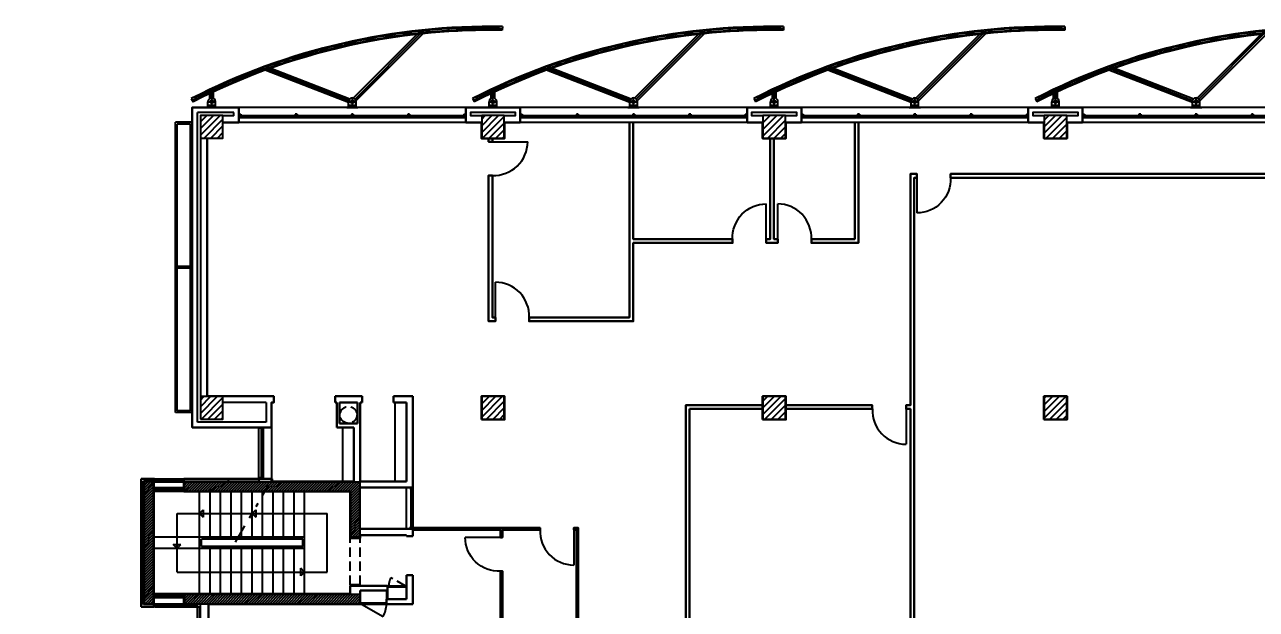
# Model space of a CAD drawing. Extents: x 21.2 to 81.9, y 10.7 to 70.
# Drawn here: x 24.04 to 56.88, y 54.36 to 69.97 of the extents above; entities that cross this region are included whole.
import ezdxf

# ---------------------------------------------------------------- set-up
doc = ezdxf.new("R2010")
doc.units = 0
doc.header["$MEASUREMENT"] = 0
for name, pattern in [('Dash', [200, 100, -100]), ('Default', [0]), ('Divide', [1.25, 0.5, -0.25, 0, -0.25, 0, -0.25]), ('Hidden', [0.375, 0.25, -0.125]), ('Solid', [0])]:
    doc.linetypes.add(name, pattern=pattern)
for name, color, linetype in [('1F', 15, 'Continuous'), ('1FIN', 15, 'Continuous'), ('2F', 7, 'Continuous'), ('2FIN', 7, 'Continuous'), ('Border', 5, 'Continuous'), ('CAI', 52, 'Continuous'), ('CAIX', 52, 'Continuous'), ('Doors', 142, 'Continuous'), ('Equipment', 92, 'Default'), ('ESTR', 92, 'Continuous'), ('FAC', 142, 'Continuous'), ('FACH', 142, 'Continuous'), ('Hatch', 15, 'Continuous'), ('Pillars', 30, 'Continuous'), ('Title Block', 7, 'Continuous')]:
    doc.layers.add(name, color=color, linetype=linetype)
doc.layers.add('Interior Walls', color=7, linetype='Continuous', lineweight=30)
doc.layers.add('Partitions', color=7, linetype='Continuous', lineweight=30)
doc.layers.add('Viewports', color=7, linetype='Solid', plot=False)

# ---------------------------------------------------------------- blocks, each defined once
blk = doc.blocks.new('Door 1')
blk.add_line((0, 0), (0, 0.941))
blk.add_arc((0, 0.041), 0.9, 357.3627, 90)
blk = doc.blocks.new('BR 5')
at = {"color": 0}
for p, q in [((1.82, 2.046), (0.026, 0.247)), ((1.836, 1.991), (0.071, 0.221)), ((1.891, 1.975), (0.097, 0.176)), ((1.776, 2.03), (1.782, 1.98)), ((1.776, 2.03), (1.782, 1.98)), ((1.781, 2.035), (1.787, 1.98)), ((1.781, 2.035), (1.787, 1.98)), ((1.82, 2.046), (1.891, 1.975)), ((1.88, 2.046), (1.886, 1.991)), ((1.886, 2.041), (1.891, 1.991)), ((2.535, 2.051), (2.535, 2.046)), ((2.535, 2.051), (2.535, 2.046)), ((2.557, 2.098), (2.559, 2.053)), ((2.557, 2.098), (2.559, 2.053)), ((2.562, 2.098), (2.565, 2.048)), ((2.562, 2.098), (2.565, 2.048)), ((3.203, 2.082), (3.203, 2.077)), ((3.203, 2.082), (3.203, 2.077)), ((3.227, 2.128), (3.228, 2.083)), ((3.227, 2.128), (3.228, 2.083)), ((3.232, 2.128), (3.233, 2.078)), ((3.232, 2.128), (3.233, 2.078)), ((3.895, 2.133), (3.894, 2.083)), ((3.895, 2.133), (3.894, 2.083)), ((3.9, 2.138), (3.899, 2.083)), ((3.9, 2.138), (3.899, 2.083)), ((4, 2.156), (3.998, 2.056)), ((-0.314, 1.67), (-0.303, 1.622)), ((-0.31, 1.676), (-0.298, 1.623)), ((-0.213, 1.699), (-0.2, 1.645)), ((-0.213, 1.699), (-0.2, 1.645)), ((-0.207, 1.695), (-0.195, 1.647)), ((-0.207, 1.695), (-0.195, 1.647)), ((0.436, 1.784), (0.437, 1.779)), ((0.436, 1.784), (0.437, 1.779)), ((0.452, 1.833), (0.461, 1.788)), ((0.452, 1.833), (0.461, 1.788)), ((0.457, 1.833), (0.467, 1.784)), ((0.457, 1.833), (0.467, 1.784)), ((1.096, 1.896), (1.096, 1.891)), ((1.096, 1.896), (1.096, 1.891)), ((1.114, 1.944), (1.12, 1.899)), ((1.114, 1.944), (1.12, 1.899)), ((1.119, 1.945), (1.126, 1.895)), ((1.119, 1.945), (1.126, 1.895)), ((-1.604, 1.315), (-1.591, 1.272)), ((-1.599, 1.316), (-1.584, 1.268)), ((-0.973, 1.455), (-0.972, 1.45)), ((-0.961, 1.505), (-0.949, 1.462)), ((-0.956, 1.507), (-0.943, 1.458)), ((-2.345, 1.061), (-2.328, 1.014)), ((-2.342, 1.067), (-2.323, 1.016)), ((-2.342, 1.067), (-2.323, 1.016)), ((-2.287, 1.094), (-2.323, 1.001)), ((-2.323, 1.001), (-0.1, 0.135)), ((-2.287, 1.094), (-0.063, 0.228)), ((-2.278, 1.037), (-0.093, 0.186)), ((-2.248, 1.101), (-2.229, 1.05)), ((-2.242, 1.098), (-2.225, 1.051)), ((-1.614, 1.264), (-1.613, 1.259)), ((-2.974, 0.767), (-2.972, 0.763)), ((-2.968, 0.819), (-2.951, 0.777)), ((-2.963, 0.821), (-2.944, 0.774)), ((-3.8, 0.237), (-3.8, 0.367)), ((-3.75, 0.25), (-3.75, 0.391)), ((-3.7, 0.237), (-3.7, 0.414)), ((-3.587, 0.5), (-3.585, 0.495)), ((-3.583, 0.551), (-3.564, 0.51)), ((-3.578, 0.553), (-3.557, 0.508)), ((-4.295, 0.234), (-4.249, 0.145)), ((-4.196, 0.262), (-4.171, 0.213)), ((-4.19, 0.26), (-4.167, 0.215)), ((-3.85, 0), (-3.85, 0.15)), ((-3.65, 0.05), (-3.85, 0.05)), ((-3.825, 0.15), (-3.675, 0.15)), ((-3.75, -0.008), (-3.75, 0.308)), ((-3.75, 0.05), (-3.75, 0.233)), ((-3.65, 0), (-3.65, 0.15)), ((-0.1, 0), (-0.1, 0.15)), ((0.1, 0.05), (-0.1, 0.05)), ((-0.075, 0.15), (0.075, 0.15)), ((0, 0.05), (0, 0.233)), ((0.1, 0), (0.1, 0.15))]:
    blk.add_line(p, q, dxfattribs=at)
at = {"color": 0, "linetype": 'Continuous'}
blk.add_line((-0.15, 0), (0.15, 0), dxfattribs=at)
at = {"color": 0}
for centre, radius in [((1.836, 1.991), 0.02), ((1.836, 1.991), 0.015), ((3.949, 2.087), 0.02), ((3.949, 2.087), 0.015), ((-0.25, 1.639), 0.02), ((-0.25, 1.639), 0.015), ((-2.278, 1.037), 0.025), ((-2.278, 1.037), 0.015), ((-4.218, 0.195), 0.02), ((-4.218, 0.195), 0.015), ((-3.75, 0.15), 0.04), ((-3.75, 0.15), 0.03), ((0, 0.15), 0.04), ((0, 0.15), 0.03)]:
    blk.add_circle(centre, radius, dxfattribs=at)
at = {"color": 0, "linetype": 'Continuous'}
for radius, start, end in [(17.5, 88.9663, 117.1249), (17.4, 88.9654, 101.4942), (17.4, 101.4942, 117.1258)]:
    blk.add_arc((3.684, -15.341), radius, start, end, dxfattribs=at)
at = {"color": 0, "linetype": 'Dash'}
for radius, start, end in [(17.48, 96.2517, 102.8817), (17.48, 96.2517, 102.8817), (17.475, 96.2682, 102.8653), (17.475, 96.2682, 102.8653), (17.48, 89.2939, 95.924), (17.48, 89.2939, 95.924), (17.475, 89.3104, 95.9076), (17.475, 89.3104, 95.9076), (17.43, 93.7001, 93.7823), (17.43, 93.7001, 93.7823), (17.425, 93.6837, 93.7823), (17.425, 93.6837, 93.7823), (17.43, 91.5011, 91.5833), (17.43, 91.5011, 91.5833), (17.425, 91.4846, 91.5833), (17.425, 91.4846, 91.5833), (17.48, 103.2095, 109.8396), (17.475, 103.226, 109.8231), (17.43, 100.6579, 100.74), (17.43, 100.6579, 100.74), (17.425, 100.6414, 100.7401), (17.425, 100.6414, 100.7401), (17.43, 98.4588, 98.541), (17.43, 98.4588, 98.541), (17.425, 98.4424, 98.5411), (17.425, 98.4424, 98.5411), (17.43, 105.4166, 105.4988), (17.425, 105.4002, 105.4988), (17.48, 110.1673, 116.7973), (17.475, 110.1838, 116.7809), (17.43, 107.6156, 107.6978), (17.425, 107.5992, 107.6978), (17.43, 112.3744, 112.4565), (17.425, 112.3579, 112.4566), (17.43, 114.5734, 114.6556), (17.425, 114.5569, 114.6556)]:
    blk.add_arc((3.684, -15.341), radius, start, end, dxfattribs=at)
at = {"color": 0}
for centre, radius, start, end in [((3.684, -15.341), 17.425, 96.2523, 102.8813), ((3.684, -15.341), 17.425, 96.2523, 102.8813), ((3.684, -15.341), 17.425, 89.2945, 95.9235), ((3.684, -15.341), 17.425, 103.2101, 109.839), ((3.684, -15.341), 17.425, 110.1678, 116.7968), ((-3.75, 0.15), 0.1, 0, 180), ((0, 0.15), 0.1, 0, 180)]:
    blk.add_arc(centre, radius, start, end, dxfattribs=at)
blk = doc.blocks.new('J1')
at = {"layer": '2F', "linetype": 'Continuous'}
for p, q in [((6.05, 0.4), (0, 0.4)), ((6.05, 0), (0, 0))]:
    blk.add_line(p, q, dxfattribs=at)
at = {"layer": 'CAI'}
for p, q in [((0, 0.22), (0.05, 0.22)), ((0, 0.12), (0, 0.22)), ((2.925, 0.17), (2.925, 0.12)), ((3, 0.22), (3, 0.12)), ((3.05, 0.22), (3.05, 0.12)), ((3.125, 0.17), (3.125, 0.12)), ((6.05, 0.22), (6.05, 0.12))]:
    blk.add_line(p, q, dxfattribs=at)
at = {"layer": 'CAI', "linetype": 'Continuous'}
for p, q in [((6.05, 0.12), (0, 0.12)), ((0.05, 0.22), (0.05, 0.12)), ((1.5, 0.17), (0.05, 0.17)), ((0.15, 0.17), (0.15, 0.12)), ((1.425, 0.12), (1.425, 0.17)), ((1.55, 0.22), (1.5, 0.22)), ((1.5, 0.22), (1.5, 0.12)), ((1.55, 0.12), (1.5, 0.12)), ((1.55, 0.22), (1.55, 0.12)), ((3, 0.17), (1.55, 0.17)), ((1.625, 0.17), (1.625, 0.12)), ((3.05, 0.22), (3, 0.22)), ((4.5, 0.17), (3.05, 0.17)), ((4.425, 0.17), (4.425, 0.12)), ((4.55, 0.22), (4.5, 0.22)), ((4.5, 0.22), (4.5, 0.12)), ((4.55, 0.22), (4.55, 0.12)), ((6, 0.17), (4.55, 0.17)), ((4.625, 0.12), (4.625, 0.17)), ((5.9, 0.17), (5.9, 0.12)), ((6, 0.22), (6.05, 0.22)), ((6, 0.22), (6, 0.12))]:
    blk.add_line(p, q, dxfattribs=at)
at = {"layer": 'CAI', "color": 15}
for p, q in [((0.15, 0.145), (1.425, 0.145)), ((2.925, 0.145), (1.625, 0.145)), ((3.125, 0.145), (4.425, 0.145)), ((5.9, 0.145), (4.625, 0.145))]:
    blk.add_line(p, q, dxfattribs=at)
blk = doc.blocks.new('P2')
at = {"layer": 'Hatch'}
h = blk.add_hatch(dxfattribs=at)
h.set_pattern_fill('ANSI31', color=256, style=0)
h.set_pattern_definition([(45, (-41.75321, -29.09718), (-0.08838835, 0.08838835), [])])
h.paths.add_polyline_path([(-0.3, 0.3), (-0.3, -0.3), (0.3, -0.3), (0.3, 0.3)])
at = {"layer": 'Pillars'}
blk.add_lwpolyline([(-0.3, -0.3), (0.3, -0.3), (0.3, 0.3), (-0.3, 0.3)], close=True, dxfattribs=at)
blk = doc.blocks.new('P1')
at = {"layer": '1F'}
blk.add_lwpolyline([(-0.3, 0.29), (-0.595, 0.29), (-0.595, 0.39), (0.595, 0.39), (0.595, 0.29), (0.3, 0.29)], dxfattribs=at)
at = {"layer": 'Partitions'}
blk.add_lwpolyline([(-0.725, 0.12), (-0.31, 0.12), (-0.31, -0.31), (0.31, -0.31), (0.31, 0.12), (0.725, 0.12), (0.725, 0.52), (-0.725, 0.52)], close=True, dxfattribs=at)
at = {"layer": 'Interior Walls'}
blk.add_blockref('P2', (0, 0), dxfattribs=at)
blk = doc.blocks.new('*X6')
at = {"color": 0}
for p, q in [((-23.478, 11.24), (-23.253, 11.466)), ((-23.478, 11.311), (-23.323, 11.466)), ((-23.478, 11.382), (-23.394, 11.466)), ((-23.478, 11.453), (-23.465, 11.466)), ((-23.432, 11.216), (-23.182, 11.466)), ((-23.361, 11.216), (-23.111, 11.466)), ((-23.291, 11.216), (-23.041, 11.466)), ((-23.22, 11.216), (-22.97, 11.466)), ((-23.149, 11.216), (-22.899, 11.466)), ((-23.078, 11.216), (-22.828, 11.466)), ((-23.008, 11.216), (-22.758, 11.466)), ((-22.937, 11.216), (-22.748, 11.405)), ((-22.866, 11.216), (-22.748, 11.334)), ((-22.796, 11.216), (-22.748, 11.264)), ((-22.748, 11.264), (-22.546, 11.466)), ((-22.748, 11.334), (-22.616, 11.466)), ((-22.748, 11.405), (-22.687, 11.466)), ((-22.725, 11.216), (-22.475, 11.466)), ((-22.654, 11.216), (-22.404, 11.466)), ((-22.583, 11.216), (-22.333, 11.466)), ((-22.513, 11.216), (-22.263, 11.466)), ((-22.442, 11.216), (-22.192, 11.466)), ((-22.371, 11.216), (-22.121, 11.466)), ((-22.301, 11.216), (-22.051, 11.466)), ((-22.23, 11.216), (-21.98, 11.466)), ((-22.159, 11.216), (-21.909, 11.466)), ((-22.088, 11.216), (-21.838, 11.466)), ((-22.018, 11.216), (-21.768, 11.466)), ((-21.947, 11.216), (-21.697, 11.466)), ((-21.876, 11.216), (-21.626, 11.466)), ((-21.806, 11.216), (-21.556, 11.466)), ((-21.735, 11.216), (-21.485, 11.466)), ((-21.664, 11.216), (-21.414, 11.466)), ((-21.594, 11.216), (-21.344, 11.466)), ((-21.523, 11.216), (-21.273, 11.466)), ((-21.452, 11.216), (-21.202, 11.466)), ((-21.381, 11.216), (-21.131, 11.466)), ((-21.311, 11.216), (-21.061, 11.466)), ((-21.24, 11.216), (-20.99, 11.466)), ((-21.169, 11.216), (-20.919, 11.466)), ((-21.099, 11.216), (-20.849, 11.466)), ((-21.028, 11.216), (-20.778, 11.466)), ((-20.957, 11.216), (-20.707, 11.466)), ((-20.886, 11.216), (-20.636, 11.466)), ((-20.816, 11.216), (-20.566, 11.466)), ((-20.745, 11.216), (-20.495, 11.466)), ((-20.674, 11.216), (-20.424, 11.466)), ((-20.604, 11.216), (-20.354, 11.466)), ((-20.533, 11.216), (-20.283, 11.466)), ((-20.462, 11.216), (-20.212, 11.466)), ((-20.391, 11.216), (-20.141, 11.466)), ((-20.321, 11.216), (-20.071, 11.466)), ((-20.25, 11.216), (-20, 11.466)), ((-20.179, 11.216), (-19.929, 11.466)), ((-20.109, 11.216), (-19.859, 11.466)), ((-20.038, 11.216), (-19.788, 11.466)), ((-19.967, 11.216), (-19.717, 11.466)), ((-19.896, 11.216), (-19.646, 11.466)), ((-19.826, 11.216), (-19.576, 11.466)), ((-19.755, 11.216), (-19.505, 11.466)), ((-19.684, 11.216), (-19.434, 11.466)), ((-19.614, 11.216), (-19.364, 11.466)), ((-19.543, 11.216), (-19.293, 11.466)), ((-19.472, 11.216), (-19.222, 11.466)), ((-19.401, 11.216), (-19.151, 11.466)), ((-19.331, 11.216), (-19.081, 11.466)), ((-19.26, 11.216), (-19.01, 11.466)), ((-19.189, 11.216), (-18.939, 11.466)), ((-19.119, 11.216), (-18.869, 11.466)), ((-19.048, 11.216), (-18.798, 11.466)), ((-19.048, 11.145), (-18.798, 11.395)), ((-19.048, 11.074), (-18.798, 11.324)), ((-19.048, 11.004), (-18.798, 11.254)), ((-19.048, 10.933), (-18.798, 11.183)), ((-19.048, 10.862), (-18.798, 11.112)), ((-19.048, 10.791), (-18.798, 11.041)), ((-19.048, 10.721), (-18.798, 10.971)), ((-19.048, 10.65), (-18.798, 10.9)), ((-19.048, 10.579), (-18.798, 10.829)), ((-19.048, 10.509), (-18.798, 10.759)), ((-19.048, 10.438), (-18.798, 10.688)), ((-19.048, 10.367), (-18.798, 10.617)), ((-19.048, 10.296), (-18.798, 10.546)), ((-19.048, 10.226), (-18.798, 10.476)), ((-19.048, 10.155), (-18.798, 10.405)), ((-19.048, 10.084), (-18.798, 10.334)), ((-19.048, 10.014), (-18.798, 10.264)), ((-18.995, 9.996), (-18.798, 10.193)), ((-18.924, 9.996), (-18.798, 10.122)), ((-18.854, 9.996), (-18.798, 10.052))]:
    blk.add_line(p, q, dxfattribs=at)
blk = doc.blocks.new('*X7')
at = {"color": 0}
for p, q in [((-23.478, 8.271), (-23.283, 8.466)), ((-23.478, 8.341), (-23.354, 8.466)), ((-23.478, 8.412), (-23.424, 8.466)), ((-23.462, 8.216), (-23.212, 8.466)), ((-23.391, 8.216), (-23.141, 8.466)), ((-23.321, 8.216), (-23.071, 8.466)), ((-23.25, 8.216), (-23, 8.466)), ((-23.179, 8.216), (-22.929, 8.466)), ((-23.109, 8.216), (-22.859, 8.466)), ((-23.038, 8.216), (-22.788, 8.466)), ((-22.967, 8.216), (-22.748, 8.435)), ((-22.896, 8.216), (-22.748, 8.364)), ((-22.826, 8.216), (-22.748, 8.294)), ((-22.755, 8.216), (-22.748, 8.223)), ((-22.748, 8.223), (-22.505, 8.466)), ((-22.748, 8.294), (-22.576, 8.466)), ((-22.748, 8.364), (-22.646, 8.466)), ((-22.748, 8.435), (-22.717, 8.466)), ((-22.684, 8.216), (-22.434, 8.466)), ((-22.614, 8.216), (-22.364, 8.466)), ((-22.543, 8.216), (-22.293, 8.466)), ((-22.472, 8.216), (-22.222, 8.466)), ((-22.401, 8.216), (-22.151, 8.466)), ((-22.331, 8.216), (-22.081, 8.466)), ((-22.26, 8.216), (-22.01, 8.466)), ((-22.189, 8.216), (-21.939, 8.466)), ((-22.119, 8.216), (-21.869, 8.466)), ((-22.048, 8.216), (-21.798, 8.466)), ((-21.977, 8.216), (-21.727, 8.466)), ((-21.906, 8.216), (-21.656, 8.466)), ((-21.836, 8.216), (-21.586, 8.466)), ((-21.765, 8.216), (-21.515, 8.466)), ((-21.694, 8.216), (-21.444, 8.466)), ((-21.624, 8.216), (-21.374, 8.466)), ((-21.553, 8.216), (-21.303, 8.466)), ((-21.482, 8.216), (-21.232, 8.466)), ((-21.412, 8.216), (-21.162, 8.466)), ((-21.341, 8.216), (-21.091, 8.466)), ((-21.27, 8.216), (-21.02, 8.466)), ((-21.199, 8.216), (-20.949, 8.466)), ((-21.129, 8.216), (-20.879, 8.466)), ((-21.058, 8.216), (-20.808, 8.466)), ((-20.987, 8.216), (-20.737, 8.466)), ((-20.917, 8.216), (-20.667, 8.466)), ((-20.846, 8.216), (-20.596, 8.466)), ((-20.775, 8.216), (-20.525, 8.466)), ((-20.704, 8.216), (-20.454, 8.466)), ((-20.634, 8.216), (-20.384, 8.466)), ((-20.563, 8.216), (-20.313, 8.466)), ((-20.492, 8.216), (-20.242, 8.466)), ((-20.422, 8.216), (-20.172, 8.466)), ((-20.351, 8.216), (-20.101, 8.466)), ((-20.28, 8.216), (-20.03, 8.466)), ((-20.209, 8.216), (-19.959, 8.466)), ((-20.139, 8.216), (-19.889, 8.466)), ((-20.068, 8.216), (-19.818, 8.466)), ((-19.997, 8.216), (-19.747, 8.466)), ((-19.927, 8.216), (-19.677, 8.466)), ((-19.856, 8.216), (-19.606, 8.466)), ((-19.785, 8.216), (-19.535, 8.466)), ((-19.714, 8.216), (-19.464, 8.466)), ((-19.644, 8.216), (-19.394, 8.466)), ((-19.573, 8.216), (-19.323, 8.466)), ((-19.502, 8.216), (-19.252, 8.466)), ((-19.432, 8.216), (-19.182, 8.466)), ((-19.361, 8.216), (-19.111, 8.466)), ((-19.29, 8.216), (-19.04, 8.466)), ((-19.219, 8.216), (-18.969, 8.466)), ((-19.149, 8.216), (-18.899, 8.466)), ((-19.078, 8.216), (-18.828, 8.466)), ((-19.007, 8.216), (-18.798, 8.425)), ((-18.937, 8.216), (-18.798, 8.354)), ((-18.866, 8.216), (-18.798, 8.284))]:
    blk.add_line(p, q, dxfattribs=at)
blk = doc.blocks.new('*X5')
at = {"color": 0}
for p, q in [((-24.548, 11.231), (-24.313, 11.466)), ((-24.548, 11.302), (-24.384, 11.466)), ((-24.548, 11.373), (-24.455, 11.466)), ((-24.548, 11.443), (-24.525, 11.466)), ((-24.548, 11.16), (-24.298, 11.41)), ((-24.548, 11.09), (-24.298, 11.34)), ((-24.548, 11.019), (-24.298, 11.269)), ((-24.548, 10.948), (-24.298, 11.198)), ((-24.548, 10.878), (-24.298, 11.128)), ((-24.548, 10.807), (-24.298, 11.057)), ((-24.548, 10.736), (-24.298, 10.986)), ((-24.548, 10.665), (-24.298, 10.915)), ((-24.548, 10.595), (-24.298, 10.845)), ((-24.548, 10.524), (-24.298, 10.774)), ((-24.548, 10.453), (-24.298, 10.703)), ((-24.548, 10.383), (-24.298, 10.633)), ((-24.548, 10.312), (-24.298, 10.562)), ((-24.548, 10.241), (-24.298, 10.491)), ((-24.548, 10.17), (-24.298, 10.42)), ((-24.548, 10.1), (-24.298, 10.35)), ((-24.548, 10.029), (-24.298, 10.279)), ((-24.548, 9.958), (-24.298, 10.208)), ((-24.548, 9.888), (-24.298, 10.138)), ((-24.548, 9.817), (-24.298, 10.067)), ((-24.548, 9.746), (-24.298, 9.996)), ((-24.548, 9.676), (-24.298, 9.926)), ((-24.548, 9.605), (-24.298, 9.855)), ((-24.548, 9.534), (-24.298, 9.784)), ((-24.548, 9.463), (-24.298, 9.713)), ((-24.548, 9.393), (-24.298, 9.643)), ((-24.548, 9.322), (-24.298, 9.572)), ((-24.548, 9.251), (-24.298, 9.501)), ((-24.548, 9.181), (-24.298, 9.431)), ((-24.548, 9.11), (-24.298, 9.36)), ((-24.548, 9.039), (-24.298, 9.289)), ((-24.548, 8.968), (-24.298, 9.218)), ((-24.548, 8.898), (-24.298, 9.148)), ((-24.548, 8.827), (-24.298, 9.077)), ((-24.548, 8.756), (-24.298, 9.006)), ((-24.548, 8.686), (-24.298, 8.936)), ((-24.548, 8.615), (-24.298, 8.865)), ((-24.548, 8.544), (-24.298, 8.794)), ((-24.548, 8.473), (-24.298, 8.723)), ((-24.548, 8.403), (-24.298, 8.653)), ((-24.548, 8.332), (-24.298, 8.582)), ((-24.548, 8.261), (-24.298, 8.511)), ((-24.523, 8.216), (-24.298, 8.441)), ((-24.452, 8.216), (-24.298, 8.37)), ((-24.381, 8.216), (-24.298, 8.299)), ((-24.311, 8.216), (-24.298, 8.228))]:
    blk.add_line(p, q, dxfattribs=at)
blk = doc.blocks.new('P5')
at = {"layer": 'Partitions'}
blk.add_lwpolyline([(-0.31, -0.31), (-0.31, 0.31), (0.31, 0.31), (0.31, -0.31)], close=True, dxfattribs=at)
at = {"layer": 'Interior Walls'}
blk.add_blockref('P2', (0, 0), dxfattribs=at)

msp = doc.modelspace()

# ---------------------------------------------------------------- linework, layer by layer
at = {"layer": '1FIN'}
for p, q in [((28.646, 59.357), (28.646, 67.617)), ((29.611, 67.617), (28.646, 67.617)), ((29.611, 67.527), (29.326, 67.527)), ((29.336, 67.357), (29.326, 67.357)), ((29.611, 67.527), (29.611, 67.617)), ((28.736, 60.037), (28.736, 66.937)), ((28.906, 66.927), (28.906, 66.937)), ((28.906, 60.047), (28.906, 60.037)), ((30.478, 59.877), (29.326, 59.877)), ((30.478, 59.877), (30.478, 59.357)), ((30.478, 59.357), (28.646, 59.357)), ((30.366, 59.212), (30.286, 59.212)), ((30.286, 59.202), (30.286, 59.212)), ((30.356, 59.202), (30.286, 59.202)), ((30.286, 57.867), (30.286, 59.192)), ((30.356, 59.192), (30.286, 59.192)), ((30.356, 57.892), (30.356, 59.202)), ((30.366, 59.167), (30.356, 59.167)), ((30.366, 59.212), (30.366, 59.167)), ((30.618, 59.217), (30.618, 57.842)), ((27.491, 57.782), (27.491, 57.842)), ((27.501, 57.842), (27.491, 57.842)), ((27.501, 57.792), (27.501, 57.842)), ((27.511, 57.842), (28.261, 57.842)), ((27.511, 57.792), (27.511, 57.842)), ((28.261, 57.792), (28.261, 57.842)), ((28.271, 57.842), (28.281, 57.842)), ((28.271, 57.792), (28.271, 57.842)), ((28.281, 57.782), (28.281, 57.842)), ((30.356, 57.867), (30.286, 57.867)), ((30.286, 57.857), (30.286, 57.847)), ((30.356, 57.857), (30.286, 57.857)), ((30.366, 57.847), (30.286, 57.847)), ((30.366, 57.892), (30.356, 57.892)), ((30.356, 57.857), (30.356, 57.892)), ((30.366, 57.847), (30.366, 57.892)), ((27.491, 57.782), (27.536, 57.782)), ((27.501, 57.792), (27.536, 57.792)), ((27.536, 57.792), (28.236, 57.792)), ((27.536, 57.782), (27.536, 57.792)), ((28.236, 57.782), (28.236, 57.792)), ((28.271, 57.792), (28.236, 57.792)), ((28.281, 57.782), (28.236, 57.782)), ((34.326, 57.607), (34.326, 57.562)), ((34.326, 57.607), (34.386, 57.607)), ((34.326, 57.562), (34.336, 57.562)), ((34.336, 57.597), (34.386, 57.597)), ((34.336, 57.597), (34.336, 57.562)), ((34.336, 57.587), (34.386, 57.587)), ((34.336, 57.562), (34.336, 56.562)), ((34.386, 57.612), (34.386, 56.512)), ((34.386, 57.597), (34.386, 57.607)), ((34.326, 56.562), (34.336, 56.562)), ((34.326, 56.517), (34.326, 56.562)), ((34.326, 56.517), (34.386, 56.517)), ((34.336, 56.527), (34.336, 56.562)), ((34.336, 56.537), (34.386, 56.537)), ((34.336, 56.527), (34.386, 56.527)), ((34.386, 56.527), (34.386, 56.517)), ((32.716, 56.282), (32.986, 56.282)), ((32.716, 56.272), (32.986, 56.272)), ((32.716, 55.002), (32.986, 55.002)), ((32.716, 54.992), (32.986, 54.992)), ((32.986, 54.532), (33.686, 54.532)), ((32.986, 54.532), (33.686, 54.532)), ((27.491, 54.492), (27.536, 54.492)), ((27.491, 54.492), (27.491, 54.432)), ((27.501, 54.432), (27.491, 54.432)), ((27.501, 54.482), (27.501, 54.432)), ((27.501, 54.482), (27.536, 54.482)), ((27.511, 54.482), (27.511, 54.432)), ((27.511, 54.432), (28.261, 54.432)), ((27.536, 54.492), (27.536, 54.482)), ((27.536, 54.482), (28.236, 54.482)), ((28.236, 54.492), (28.236, 54.482)), ((28.281, 54.492), (28.236, 54.492)), ((28.271, 54.482), (28.236, 54.482)), ((28.261, 54.482), (28.261, 54.432)), ((28.271, 54.482), (28.271, 54.432)), ((28.271, 54.432), (28.281, 54.432)), ((28.281, 54.492), (28.281, 54.432)), ((32.986, 54.502), (33.686, 54.502)), ((32.986, 54.502), (33.686, 54.502))]:
    msp.add_line(p, q, dxfattribs=at)
at = {"layer": '1FIN', "linetype": 'Hidden'}
for p, q in [((32.716, 55.012), (32.716, 56.262)), ((32.986, 55.012), (32.986, 56.262)), ((34.186, 54.992), (33.802, 55.204))]:
    msp.add_line(p, q, dxfattribs=at)
at = {"layer": '1FIN', "linetype": 'Continuous'}
msp.add_line((33.016, 54.502), (33.597, 54.167), dxfattribs=at)
at = {"layer": '1FIN', "linetype": 'Hidden'}
msp.add_arc((34.176, 54.992), 0.43, 150.5583, 180, dxfattribs=at)
at = {"layer": '1FIN', "linetype": 'Continuous'}
msp.add_arc((33.016, 54.502), 0.67, 330, 360, dxfattribs=at)
at = {"layer": '2FIN'}
for p, q in [((33.916, 57.772), (33.916, 59.877)), ((30.406, 57.842), (30.406, 59.217)), ((32.516, 59.217), (32.516, 57.772)), ((29.461, 57.842), (29.461, 57.782)), ((30.286, 57.842), (30.286, 57.762)), ((30.616, 57.822), (30.286, 57.822)), ((30.616, 57.762), (30.616, 57.822)), ((27.206, 54.492), (27.206, 57.782)), ((27.486, 57.782), (27.206, 57.782)), ((27.476, 57.762), (27.476, 57.782)), ((27.486, 57.762), (28.286, 57.762)), ((28.286, 57.782), (30.286, 57.782)), ((28.296, 57.762), (28.296, 57.782)), ((28.701, 56.287), (28.701, 57.502)), ((28.981, 56.287), (28.981, 57.502)), ((29.261, 56.287), (29.261, 57.502)), ((29.541, 56.287), (29.541, 57.502)), ((29.821, 56.287), (29.821, 57.502)), ((30.101, 56.287), (30.101, 57.502)), ((30.381, 56.287), (30.381, 57.502)), ((30.661, 56.287), (30.661, 57.502)), ((30.941, 56.287), (30.941, 57.502)), ((31.221, 56.287), (31.221, 57.502)), ((31.501, 56.287), (31.501, 57.502)), ((34.216, 56.512), (34.216, 57.612)), ((28.101, 56.917), (32.101, 56.917)), ((28.101, 55.357), (28.101, 56.917)), ((28.701, 56.917), (28.801, 57.017)), ((28.701, 56.917), (28.801, 56.817)), ((28.801, 57.017), (28.801, 56.817)), ((30.101, 56.917), (30.201, 57.017)), ((30.101, 56.917), (30.201, 56.817)), ((30.201, 57.017), (30.201, 56.817)), ((32.101, 55.357), (32.101, 56.917)), ((27.146, 56.706), (27.206, 56.706)), ((28.701, 56.287), (27.486, 56.287)), ((31.501, 56.287), (28.701, 56.287)), ((28.701, 54.772), (28.701, 56.287)), ((31.451, 56.237), (28.751, 56.237)), ((28.751, 56.037), (28.751, 56.237)), ((31.451, 56.037), (31.451, 56.237)), ((31.501, 55.987), (31.501, 56.287)), ((28.701, 55.987), (27.486, 55.987)), ((28.101, 55.987), (28.001, 56.087)), ((28.001, 56.087), (28.201, 56.087)), ((28.101, 55.987), (28.201, 56.087)), ((31.501, 55.987), (28.701, 55.987)), ((31.451, 56.037), (28.751, 56.037)), ((28.981, 54.772), (28.981, 55.987)), ((29.261, 54.772), (29.261, 55.987)), ((29.541, 54.772), (29.541, 55.987)), ((29.821, 54.772), (29.821, 55.987)), ((30.101, 54.772), (30.101, 55.987)), ((30.381, 54.772), (30.381, 55.987)), ((30.661, 54.772), (30.661, 55.987)), ((30.941, 54.772), (30.941, 55.987)), ((31.221, 54.772), (31.221, 55.987)), ((31.501, 54.772), (31.501, 55.987)), ((27.206, 55.569), (27.146, 55.569)), ((28.101, 55.357), (32.101, 55.357)), ((31.401, 55.257), (31.401, 55.457)), ((31.501, 55.357), (31.401, 55.457)), ((31.501, 55.357), (31.401, 55.257)), ((33.686, 54.862), (33.686, 54.632)), ((33.716, 54.992), (34.216, 54.992)), ((33.716, 54.962), (34.216, 54.962)), ((33.716, 54.862), (33.716, 54.632)), ((33.746, 54.992), (33.746, 54.962)), ((34.186, 54.962), (34.186, 54.992)), ((33.016, 54.532), (33.016, 54.502)), ((33.656, 54.532), (33.656, 54.502)), ((27.486, 54.492), (27.206, 54.492)), ((27.476, 54.512), (27.476, 54.492)), ((27.486, 54.512), (28.286, 54.512)), ((28.286, 54.492), (28.647, 54.492)), ((28.296, 54.512), (28.296, 54.492)), ((28.647, 54.432), (28.647, 54.492)), ((28.647, 54.432), (28.707, 54.432)), ((28.707, 54.432), (28.707, 51.927)), ((28.727, 52.537), (28.727, 54.512))]:
    msp.add_line(p, q, dxfattribs=at)
at = {"layer": '2FIN', "linetype": 'Divide'}
msp.add_line((29.661, 56.154), (30.542, 57.68), dxfattribs=at)
at = {"layer": '2FIN', "linetype": 'Hidden'}
msp.add_circle((32.672, 59.55), 0.225, dxfattribs=at)
at = {"layer": 'CAIX'}
for p, q in [((28.286, 57.602), (27.486, 57.602)), ((28.286, 57.502), (27.486, 57.502)), ((27.501, 57.502), (27.501, 57.572)), ((27.556, 57.572), (27.501, 57.572)), ((27.556, 57.512), (27.501, 57.512)), ((27.541, 57.572), (27.541, 57.602)), ((28.216, 57.572), (27.556, 57.572)), ((27.556, 57.512), (27.556, 57.572)), ((27.556, 57.547), (28.216, 57.547)), ((27.556, 57.537), (28.216, 57.537)), ((27.556, 57.512), (28.216, 57.512)), ((28.216, 57.512), (28.216, 57.572)), ((28.216, 57.572), (28.271, 57.572)), ((28.216, 57.512), (28.271, 57.512)), ((28.231, 57.572), (28.231, 57.602)), ((28.271, 57.502), (28.271, 57.572)), ((28.286, 54.772), (27.486, 54.772)), ((28.286, 54.672), (27.486, 54.672)), ((27.501, 54.772), (27.501, 54.702)), ((27.556, 54.762), (27.501, 54.762)), ((27.556, 54.702), (27.501, 54.702)), ((27.541, 54.702), (27.541, 54.672)), ((27.556, 54.762), (28.216, 54.762)), ((27.556, 54.762), (27.556, 54.702)), ((27.556, 54.737), (28.216, 54.737)), ((27.556, 54.727), (28.216, 54.727)), ((28.216, 54.702), (27.556, 54.702)), ((28.216, 54.762), (28.271, 54.762)), ((28.216, 54.762), (28.216, 54.702)), ((28.216, 54.702), (28.271, 54.702)), ((28.231, 54.702), (28.231, 54.672)), ((28.271, 54.772), (28.271, 54.702))]:
    msp.add_line(p, q, dxfattribs=at)
at = {"layer": 'ESTR'}
for p, q in [((27.226, 57.762), (27.226, 54.512)), ((27.476, 57.762), (27.226, 57.762)), ((27.476, 54.512), (27.476, 57.762)), ((28.296, 57.762), (32.976, 57.762)), ((28.296, 57.512), (28.296, 57.762)), ((28.296, 57.512), (32.726, 57.512)), ((32.726, 57.512), (32.726, 56.292)), ((32.976, 57.762), (32.976, 57.612)), ((32.976, 56.512), (32.976, 56.292)), ((32.726, 56.292), (32.976, 56.292)), ((28.296, 54.762), (32.976, 54.762)), ((28.296, 54.762), (28.296, 54.512)), ((32.976, 54.762), (32.976, 54.512)), ((27.226, 54.512), (27.476, 54.512)), ((28.296, 54.512), (32.976, 54.512))]:
    msp.add_line(p, q, dxfattribs=at)
at = {"layer": 'FAC'}
for p, q in [((28.056, 59.612), (28.056, 67.362)), ((28.506, 67.362), (28.056, 67.362)), ((28.106, 59.662), (28.106, 67.312)), ((28.456, 67.312), (28.106, 67.312)), ((28.456, 59.662), (28.456, 67.312)), ((28.456, 63.512), (28.106, 63.512)), ((28.456, 63.462), (28.106, 63.462)), ((28.506, 59.612), (28.056, 59.612)), ((28.456, 59.662), (28.106, 59.662))]:
    msp.add_line(p, q, dxfattribs=at)
at = {"layer": 'Interior Walls'}
msp.add_line((41.766, 52.349), (41.766, 59.709), dxfattribs=at)
for points in [[(40.266, 67.357), (40.266, 64.24), (42.915, 64.24), (42.915, 64.14), (40.266, 64.14), (40.266, 62.051), (37.489, 62.051), (37.489, 62.151), (40.166, 62.151), (40.166, 67.357)], [(46.172, 67.357), (46.172, 64.24), (45.017, 64.24), (45.017, 64.14), (46.272, 64.14), (46.272, 67.357)], [(36.51, 66.937), (36.51, 66.84), (36.41, 66.84), (36.41, 66.937)], [(44.019, 66.949), (44.019, 64.24), (44.118, 64.24), (44.118, 64.14), (43.814, 64.14), (43.814, 64.24), (43.919, 64.24), (43.919, 66.949)], [(47.659, 52.436), (47.659, 59.709), (47.542, 59.709), (47.542, 59.809), (47.659, 59.809), (47.659, 65.979), (47.83, 65.979), (47.83, 65.879), (47.759, 65.879), (47.759, 52.436)], [(43.716, 59.809), (41.666, 59.809), (41.666, 52.349)], [(44.336, 59.709), (46.642, 59.709), (46.642, 59.809), (44.336, 59.809)], [(41.766, 59.709), (43.716, 59.709)], [(34.386, 56.485), (36.726, 56.485), (36.726, 56.279), (36.776, 56.279), (36.776, 56.485), (37.78, 56.485), (37.78, 56.535), (34.326, 56.535)], [(38.752, 52.327), (38.752, 56.485), (38.679, 56.485), (38.679, 56.535), (38.802, 56.535), (38.802, 52.327)], [(36.726, 52.547), (36.726, 55.38), (36.776, 55.38), (36.776, 52.547)]]:
    msp.add_lwpolyline(points, dxfattribs=at)
for points in [[(36.59, 62.151), (36.51, 62.151), (36.51, 65.94), (36.41, 65.94), (36.41, 62.051), (36.59, 62.051)], [(61.165, 63.003), (61.165, 65.879), (48.729, 65.879), (48.729, 65.979), (61.265, 65.979), (61.265, 63.003)]]:
    msp.add_lwpolyline(points, close=True, dxfattribs=at)
at = {"layer": 'Partitions'}
for p, q in [((32.315, 60.047), (33.038, 60.047)), ((32.315, 60.047), (32.315, 59.877)), ((32.315, 59.877), (32.366, 59.877)), ((32.366, 59.877), (32.366, 59.217)), ((32.436, 59.877), (32.916, 59.877)), ((32.436, 59.877), (32.436, 59.317)), ((32.916, 59.877), (32.916, 59.317)), ((32.986, 59.877), (32.986, 57.772)), ((33.038, 59.877), (32.986, 59.877)), ((33.038, 60.047), (33.038, 59.877)), ((33.871, 60.047), (34.386, 60.047)), ((33.871, 60.047), (33.871, 59.877)), ((33.871, 59.877), (34.216, 59.877)), ((34.216, 57.772), (34.216, 59.877)), ((34.386, 57.612), (34.386, 60.047)), ((32.366, 59.217), (32.816, 59.217)), ((32.436, 59.317), (32.916, 59.317)), ((32.816, 59.217), (32.816, 57.772)), ((27.146, 54.432), (27.146, 57.842)), ((27.146, 57.842), (27.486, 57.842)), ((27.486, 54.432), (27.486, 57.842)), ((28.286, 57.842), (30.636, 57.842)), ((28.286, 57.502), (28.286, 57.842)), ((30.636, 57.772), (30.636, 57.842)), ((28.286, 57.502), (32.716, 57.502)), ((30.636, 57.772), (32.816, 57.772)), ((32.716, 57.502), (32.716, 56.282)), ((32.976, 57.612), (32.976, 56.512)), ((32.976, 57.612), (34.386, 57.612)), ((32.986, 57.772), (34.216, 57.772)), ((32.976, 56.512), (34.386, 56.512)), ((34.386, 56.312), (34.386, 56.512)), ((32.716, 56.272), (32.716, 56.262)), ((32.716, 56.262), (32.986, 56.262)), ((32.986, 56.342), (34.216, 56.342)), ((32.986, 56.342), (32.986, 56.282)), ((32.986, 56.272), (32.986, 56.262)), ((34.216, 56.312), (34.216, 56.342)), ((34.386, 56.312), (34.216, 56.312)), ((34.216, 54.632), (34.216, 55.272)), ((34.216, 55.272), (34.386, 55.272)), ((34.386, 54.502), (34.386, 55.272)), ((32.716, 55.002), (32.716, 55.012)), ((32.716, 55.012), (32.986, 55.012)), ((32.716, 54.992), (32.716, 54.772)), ((32.986, 55.002), (32.986, 55.012)), ((32.986, 54.992), (33.716, 54.992)), ((32.986, 54.862), (33.716, 54.862)), ((32.986, 54.862), (32.986, 54.502)), ((33.716, 54.862), (33.716, 54.992)), ((32.716, 54.772), (28.286, 54.772)), ((33.686, 54.632), (34.216, 54.632)), ((33.686, 54.502), (33.686, 54.632)), ((27.486, 54.432), (27.146, 54.432)), ((28.937, 52.547), (28.937, 54.502)), ((28.937, 54.502), (32.986, 54.502)), ((33.686, 54.502), (34.386, 54.502))]:
    msp.add_line(p, q, dxfattribs=at)
for points in [[(28.906, 66.927), (28.906, 60.047), (30.681, 60.047), (30.681, 59.877), (30.618, 59.877), (30.618, 59.217), (28.506, 59.217), (28.506, 67.757), (29.751, 67.757), (29.751, 67.357), (29.336, 67.357)], [(28.286, 54.772), (28.286, 54.432), (28.647, 54.432), (28.647, 51.927), (29.337, 51.927), (29.337, 52.547), (28.937, 52.547)]]:
    msp.add_lwpolyline(points, dxfattribs=at)

# ---------------------------------------------------------------- block references
for p in [(36.526, 67.237), (44.026, 67.237), (51.526, 67.237)]:
    msp.add_blockref('P1', p)
at = {"layer": '2FIN'}
for p in [(29.751, 67.357), (37.251, 67.357), (44.751, 67.357), (52.251, 67.357)]:
    msp.add_blockref('J1', p, dxfattribs=at)
at = {"layer": 'Doors'}
for p, rotation in [((36.51, 66.84), 270), ((47.542, 59.709), 180), ((38.679, 56.485), 180)]:
    msp.add_blockref('Door 1', p, dxfattribs=dict(at, rotation=rotation))
at = {"layer": 'Doors', "xscale": -1}
for p, rotation in [((47.83, 65.879), 180), ((36.726, 56.279), 90)]:
    msp.add_blockref('Door 1', p, dxfattribs=dict(at, rotation=rotation))
msp.add_blockref('Door 1', (43.814, 64.24), dxfattribs=at)
at = {"layer": 'Doors'}
for p in [(44.118, 64.24), (36.59, 62.151)]:
    msp.add_blockref('Door 1', p, dxfattribs=at)
at = {"layer": 'FACH'}
for p in [(32.776, 67.757), (40.276, 67.757), (47.776, 67.757), (55.276, 67.757)]:
    msp.add_blockref('BR 5', p, dxfattribs=at)
at = {"layer": 'Hatch'}
for name in ['*X5', '*X6', '*X7']:
    msp.add_blockref(name, (51.775, 46.296), dxfattribs=at)
at = {"layer": 'Interior Walls'}
msp.add_blockref('P5', (44.026, 59.737), dxfattribs=at)
at = {"layer": 'Partitions'}
for name, p in [('P2', (29.026, 67.237)), ('P2', (29.026, 59.737)), ('P5', (36.526, 59.737)), ('P5', (51.526, 59.737))]:
    msp.add_blockref(name, p, dxfattribs=at)

# ---------------------------------------------------------------- texts
at = {"color": 16, "insert": (51.546, 40.299), "char_height": 2.96171, "attachment_point": 5, "rotation": 29.9995, "line_spacing_factor": 0.8}
msp.add_mtext('For Demonstration Purposes Only\\PTailor Made Software, Ltd', dxfattribs=at)
at = {"layer": '1F', "color": 16, "insert": (51.546, 40.299), "char_height": 2.96171, "attachment_point": 5, "rotation": 29.9995, "line_spacing_factor": 0.8}
msp.add_mtext('For Demonstration Purposes Only\\PTailor Made Software, Ltd', dxfattribs=at)
at = {"layer": '1FIN', "color": 16, "insert": (51.546, 40.299), "char_height": 2.96171, "attachment_point": 5, "rotation": 29.9995, "line_spacing_factor": 0.8}
msp.add_mtext('For Demonstration Purposes Only\\PTailor Made Software, Ltd', dxfattribs=at)
at = {"layer": '2F', "color": 16, "insert": (51.546, 40.299), "char_height": 2.96171, "attachment_point": 5, "rotation": 29.9995, "line_spacing_factor": 0.8}
msp.add_mtext('For Demonstration Purposes Only\\PTailor Made Software, Ltd', dxfattribs=at)
at = {"layer": '2FIN', "color": 16, "insert": (51.546, 40.299), "char_height": 2.96171, "attachment_point": 5, "rotation": 29.9995, "line_spacing_factor": 0.8}
msp.add_mtext('For Demonstration Purposes Only\\PTailor Made Software, Ltd', dxfattribs=at)
at = {"layer": 'Border', "color": 16, "insert": (51.546, 40.299), "char_height": 2.96171, "attachment_point": 5, "rotation": 29.9995, "line_spacing_factor": 0.8}
msp.add_mtext('For Demonstration Purposes Only\\PTailor Made Software, Ltd', dxfattribs=at)
at = {"layer": 'CAI', "color": 16, "insert": (51.546, 40.299), "char_height": 2.96171, "attachment_point": 5, "rotation": 29.9995, "line_spacing_factor": 0.8}
msp.add_mtext('For Demonstration Purposes Only\\PTailor Made Software, Ltd', dxfattribs=at)
at = {"layer": 'CAIX', "color": 16, "insert": (51.546, 40.299), "char_height": 2.96171, "attachment_point": 5, "rotation": 29.9995, "line_spacing_factor": 0.8}
msp.add_mtext('For Demonstration Purposes Only\\PTailor Made Software, Ltd', dxfattribs=at)
at = {"layer": 'Doors', "color": 16, "insert": (51.546, 40.299), "char_height": 2.96171, "attachment_point": 5, "rotation": 29.9995, "line_spacing_factor": 0.8}
msp.add_mtext('For Demonstration Purposes Only\\PTailor Made Software, Ltd', dxfattribs=at)
at = {"layer": 'Equipment', "color": 16, "insert": (51.546, 40.299), "char_height": 2.96171, "attachment_point": 5, "rotation": 29.9995, "line_spacing_factor": 0.8}
msp.add_mtext('For Demonstration Purposes Only\\PTailor Made Software, Ltd', dxfattribs=at)
at = {"layer": 'ESTR', "color": 16, "insert": (51.546, 40.299), "char_height": 2.96171, "attachment_point": 5, "rotation": 29.9995, "line_spacing_factor": 0.8}
msp.add_mtext('For Demonstration Purposes Only\\PTailor Made Software, Ltd', dxfattribs=at)
at = {"layer": 'FAC', "color": 16, "insert": (51.546, 40.299), "char_height": 2.96171, "attachment_point": 5, "rotation": 29.9995, "line_spacing_factor": 0.8}
msp.add_mtext('For Demonstration Purposes Only\\PTailor Made Software, Ltd', dxfattribs=at)
at = {"layer": 'FACH', "color": 16, "insert": (51.546, 40.299), "char_height": 2.96171, "attachment_point": 5, "rotation": 29.9995, "line_spacing_factor": 0.8}
msp.add_mtext('For Demonstration Purposes Only\\PTailor Made Software, Ltd', dxfattribs=at)
at = {"layer": 'Hatch', "color": 16, "insert": (51.546, 40.299), "char_height": 2.96171, "attachment_point": 5, "rotation": 29.9995, "line_spacing_factor": 0.8}
msp.add_mtext('For Demonstration Purposes Only\\PTailor Made Software, Ltd', dxfattribs=at)
at = {"layer": 'Interior Walls', "color": 16, "insert": (51.546, 40.299), "char_height": 2.96171, "attachment_point": 5, "rotation": 29.9995, "line_spacing_factor": 0.8}
msp.add_mtext('For Demonstration Purposes Only\\PTailor Made Software, Ltd', dxfattribs=at)
at = {"layer": 'Partitions', "color": 16, "insert": (51.546, 40.299), "char_height": 2.96171, "attachment_point": 5, "rotation": 29.9995, "line_spacing_factor": 0.8}
msp.add_mtext('For Demonstration Purposes Only\\PTailor Made Software, Ltd', dxfattribs=at)
at = {"layer": 'Pillars', "color": 16, "insert": (51.546, 40.299), "char_height": 2.96171, "attachment_point": 5, "rotation": 29.9995, "line_spacing_factor": 0.8}
msp.add_mtext('For Demonstration Purposes Only\\PTailor Made Software, Ltd', dxfattribs=at)
at = {"layer": 'Title Block', "color": 16, "insert": (51.546, 40.299), "char_height": 2.96171, "attachment_point": 5, "rotation": 29.9995, "line_spacing_factor": 0.8}
msp.add_mtext('For Demonstration Purposes Only\\PTailor Made Software, Ltd', dxfattribs=at)
at = {"layer": 'Viewports', "color": 16, "insert": (51.546, 40.299), "char_height": 2.96171, "attachment_point": 5, "rotation": 29.9995, "line_spacing_factor": 0.8}
msp.add_mtext('For Demonstration Purposes Only\\PTailor Made Software, Ltd', dxfattribs=at)

doc.saveas('drawing.dxf')
